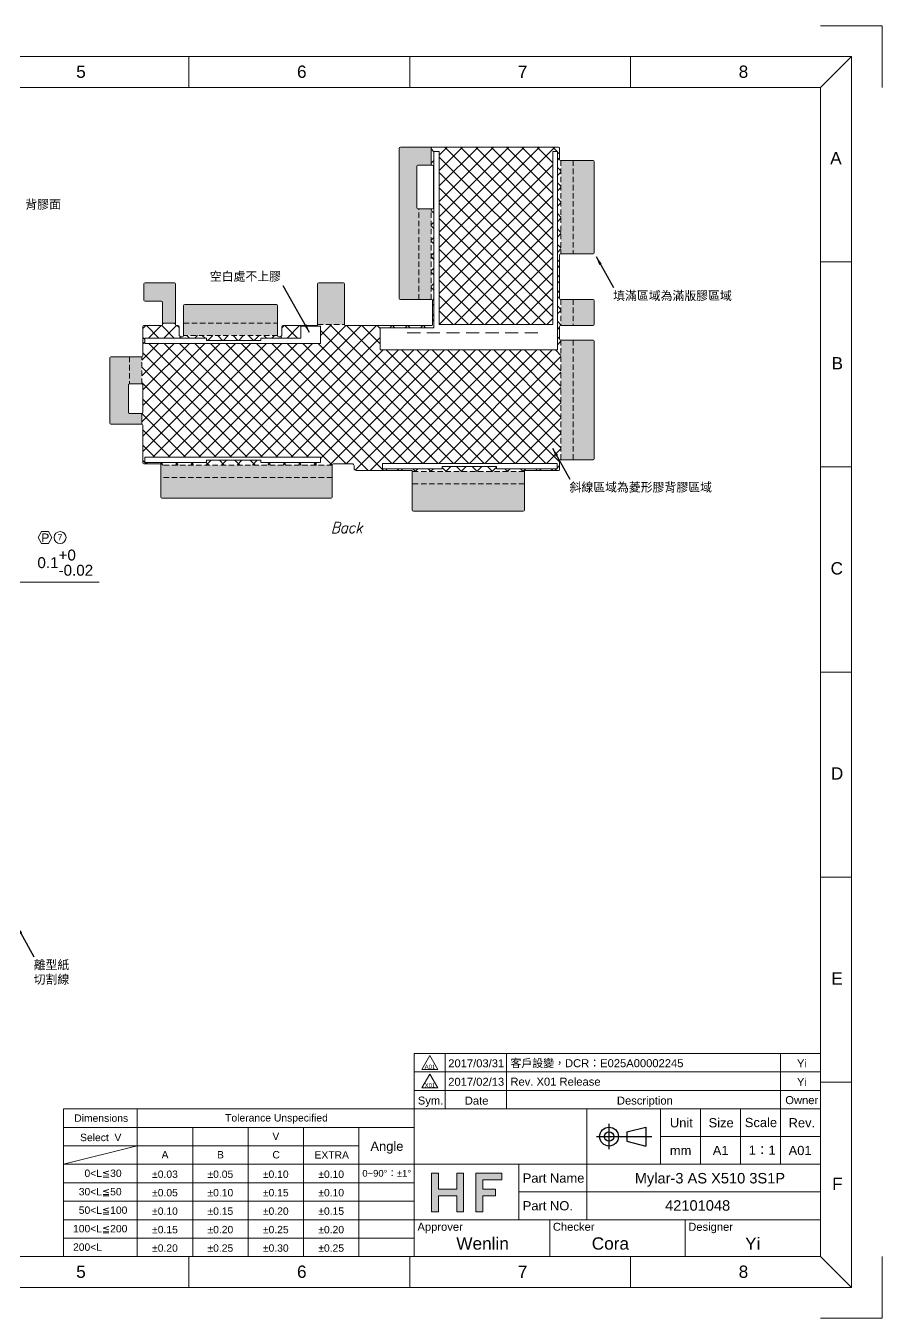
# Model space of a CAD drawing. Header units: inches. Extents: x 2178 to 3018, y 194 to 788.
# Drawn here: x 2625 to 3018, y 194 to 788 of the extents above; entities that cross this region are included whole.
import ezdxf
from ezdxf.enums import TextEntityAlignment as Align

# ---------------------------------------------------------------- set-up
doc = ezdxf.new("R2010")
doc.units = ezdxf.units.IN
doc.header["$LTSCALE"] = 5
doc.header["$MEASUREMENT"] = 0
doc.linetypes.add('ACAD_ISO03W100', pattern=[30, 12, -18])
doc.linetypes.add('DASH2', pattern=[0.75, 0.5, -0.25])
doc.layers.get('0').update_dxf_attribs({"lineweight": 0})
doc.layers.get('Defpoints').update_dxf_attribs({"lineweight": 0})
for name, color, linetype, lineweight in [('1', 7, 'Continuous', 0), ('6.FRAME', 7, 'Continuous', 0), ('DIM', 1, 'Continuous', 0)]:
    doc.layers.add(name, color=color, linetype=linetype, lineweight=lineweight)
doc.styles.add('Arial Narrow', font='ARIALN.TTF')
doc.styles.add('CONVERTER_11', font='txt.shx', dxfattribs={"width": 0.9, "oblique": 15})
doc.styles.get("Standard").update_dxf_attribs({"font": 'ARIALUNI.TTF', "height": 5})
doc.dimstyles.get("Standard").update_dxf_attribs({"dimtxt": 0.18, "dimasz": 0.18, "dimexe": 0.18, "dimexo": 0.0625, "dimgap": 0.09, "dimtad": 0, "dimtih": 1, "dimtoh": 1, "dimdec": 4, "dimzin": 0, "dimdsep": 46, "dimtxsty": 'Standard', "dimcen": 0.09, "dimadec": 0, "dimazin": 0, "dimtfac": 1, "dimtdec": 4, "dimtofl": 0, "dimtmove": 0, "dimatfit": 3, "dimfxl": 0, "dimtolj": 1, "dimtzin": 0, "dimarcsym": 0})
doc.dimstyles.new('複本 Standard', dxfattribs={"dimtxt": 4, "dimasz": 3.5, "dimexe": 2, "dimexo": 2, "dimgap": 1, "dimtad": 1, "dimdec": 1, "dimzin": 0, "dimdsep": 46, "dimtxsty": 'Standard', "dimcen": 0.09, "dimadec": 0, "dimazin": 0, "dimtfac": 1, "dimtdec": 1, "dimtix": 1, "dimtofl": 0, "dimtmove": 1, "dimatfit": 3, "dimfxl": 0, "dimtolj": 1, "dimtzin": 0, "dimarcsym": 0})

# ---------------------------------------------------------------- blocks, each defined once
blk = doc.blocks.new('*D424')
at = {"layer": 'Defpoints', "color": 0}
for p in [(2614.41, 563.48), (2614.51, 563.48), (2614.51, 532.48)]:
    blk.add_point(p, dxfattribs=at)
at = {"layer": 'DIM', "color": 1}
for p, q in [((2614.41, 560.48), (2614.41, 529.48)), ((2614.51, 560.48), (2614.51, 529.48)), ((2609.41, 532.48), (2604.41, 532.48)), ((2614.41, 532.48), (2614.51, 532.48)), ((2614.51, 532.48), (2658.33, 532.48)), ((2619.51, 532.48), (2624.51, 532.48))]:
    blk.add_line(p, q, dxfattribs=at)
for points in [[(2609.41, 531.64), (2609.41, 533.31), (2614.41, 532.48)], [(2619.51, 533.31), (2619.51, 531.64), (2614.51, 532.48)]]:
    blk.add_solid(points, dxfattribs=at)
at = {"layer": 'DIM', "color": 7, "insert": (2642.84, 541.46), "char_height": 5, "attachment_point": 5}
blk.add_mtext('\\A1;0.1\\S+0^ -0.02;', dxfattribs=at)
blk = doc.blocks.new('ITEM')
at = {"layer": '6.FRAME', "lineweight": 15}
blk.add_circle((0, 0), 2.34, dxfattribs=at)
at = {"layer": '6.FRAME', "lineweight": 15, "style": 'Arial Narrow'}
blk.add_attdef('99', text='', height=2.17, dxfattribs=at).set_placement((0.07, -1.07), align=Align.CENTER)

msp = doc.modelspace()

# ---------------------------------------------------------------- hatches: boundary and pattern name
h = msp.add_hatch(color=1)
h.paths.add_polyline_path([(2811.163, 260.904), (2811.163, 243.084), (2814.275, 243.084), (2814.275, 250.439), (2822.76, 250.439), (2822.76, 243.084), (2825.872, 243.084), (2825.872, 260.904), (2822.76, 260.904), (2822.76, 253.55), (2814.275, 253.55), (2814.275, 260.904)])
h.paths.add_polyline_path([(2843.409, 260.904), (2843.409, 257.793), (2834.64, 257.793), (2834.64, 253.55), (2840.58, 253.55), (2840.58, 250.439), (2834.64, 250.439), (2834.64, 243.084), (2831.529, 243.084), (2831.529, 260.904)])
at = {"layer": 'DIM'}
h = msp.add_hatch(color=256, dxfattribs=at)
h.paths.add_polyline_path([(2693.502, 651.558), (2693.502, 669.578, 0.4142136), (2693.002, 670.078), (2679.502, 670.078, 0.4142136), (2679.002, 669.578), (2679.002, 662.078, 0.4142136), (2679.502, 661.578), (2687.002, 661.578, -0.4142136), (2687.502, 661.078), (2687.502, 651.558)])
edge = h.paths.add_edge_path()
edge.add_line((2672.332, 623.588), (2672.332, 636.088))
edge.add_line((2672.332, 636.088), (2663.832, 636.088))
edge.add_arc((2663.832, 635.588), 0.5, 90, 180)
edge.add_line((2663.332, 635.588), (2663.332, 605.588))
edge.add_arc((2663.832, 605.588), 0.5, 180, 270)
edge.add_line((2663.832, 605.088), (2677.782, 605.088))
edge.add_line((2677.782, 605.088), (2678.002, 605.088))
edge.add_line((2678.002, 605.088), (2678.002, 610.088))
edge.add_line((2678.002, 610.088), (2672.332, 610.088))
edge.add_spline(control_points=[(2672.332, 610.088), (2672.321, 610.088), (2672.303, 610.088), (2672.275, 610.089), (2672.248, 610.089), (2672.22, 610.092), (2672.192, 610.096), (2672.165, 610.104), (2672.138, 610.115), (2672.121, 610.125), (2672.112, 610.13)], knot_values=[0, 0, 0, 0, 0.0317502, 0.0559092, 0.0845972, 0.1119443, 0.1399558, 0.1685554, 0.1974177, 0.2274601, 0.2274601, 0.2274601, 0.2274601], degree=3, periodic=0)
edge.add_arc((2672.312, 610.588), 0.5, 180, 246.421845, ccw=False)
edge.add_line((2671.812, 610.588), (2671.812, 623.088))
edge.add_arc((2672.312, 623.088), 0.5, 113.578155, 180, ccw=False)
edge.add_spline(control_points=[(2672.112, 623.547), (2672.121, 623.552), (2672.138, 623.562), (2672.165, 623.573), (2672.192, 623.581), (2672.22, 623.585), (2672.248, 623.587), (2672.275, 623.588), (2672.303, 623.588), (2672.321, 623.588), (2672.332, 623.588)], knot_values=[0, 0, 0, 0, 0.0300325, 0.0588414, 0.0875165, 0.1155952, 0.1429448, 0.1715952, 0.1957372, 0.2274599, 0.2274599, 0.2274599, 0.2274599], degree=3, periodic=0)
h.paths.add_polyline_path([(2765.502, 580.619), (2765.502, 586.288), (2686.702, 586.288), (2686.702, 580.619)])
h.paths.add_polyline_path([(2765.502, 571.578), (2765.502, 580.619), (2686.702, 580.619), (2686.702, 571.578, 0.4142136), (2687.202, 571.078), (2765.002, 571.078, 0.4142136)])
h.paths.add_polyline_path([(2853.802, 577.619), (2853.802, 583.288), (2802.302, 583.288), (2802.302, 577.619)])
h.paths.add_polyline_path([(2853.802, 565.578), (2853.802, 577.619), (2802.302, 577.619), (2802.302, 565.578, 0.4142136), (2802.802, 565.078), (2853.302, 565.078, 0.4142136)])
h.paths.add_polyline_path([(2885.832, 589.288), (2885.832, 643.288, 0.4142136), (2885.332, 643.788), (2876.272, 643.788), (2876.272, 588.788), (2885.332, 588.788, 0.4142136)])
h.paths.add_polyline_path([(2876.272, 588.788), (2876.272, 643.788), (2870.602, 643.788), (2870.602, 588.788)])
h.paths.add_polyline_path([(2885.832, 650.957), (2885.832, 661.957, 0.4142136), (2885.332, 662.457), (2876.272, 662.457), (2876.272, 650.457), (2885.332, 650.457, 0.4142136)])
h.paths.add_polyline_path([(2876.272, 650.457), (2876.272, 662.457), (2870.602, 662.457), (2870.602, 650.457)])
h.paths.add_polyline_path([(2885.832, 683.834), (2885.832, 725.834, 0.4142136), (2885.332, 726.334), (2876.272, 726.334), (2876.272, 683.334), (2885.332, 683.334, 0.4142136)])
h.paths.add_polyline_path([(2876.272, 683.334), (2876.272, 726.334), (2870.602, 726.334), (2870.602, 683.334)])
h.paths.add_polyline_path([(2811.002, 724.088), (2811.002, 732.388), (2796.832, 732.388, 0.4142136), (2796.332, 731.888), (2796.332, 662.888, 0.4142136), (2796.832, 662.388), (2805.332, 662.388), (2805.332, 704.088), (2804.852, 704.088, -0.4142136), (2804.352, 704.588), (2804.352, 723.588, -0.4142136), (2804.852, 724.088)])
h.paths.add_polyline_path([(2771.102, 650.888), (2771.102, 669.578, 0.4142136), (2770.602, 670.078), (2759.302, 670.078, 0.4142136), (2758.802, 669.578), (2758.802, 650.888)])
h.paths.add_polyline_path([(2740.402, 651.558), (2740.402, 659.578, 0.4142136), (2739.902, 660.078), (2697.702, 660.078, 0.4142136), (2697.202, 659.578), (2697.202, 651.558)])
h.paths.add_polyline_path([(2740.402, 645.888), (2740.402, 651.558), (2697.202, 651.558), (2697.202, 645.888)])
h.paths.add_polyline_path([(2678.002, 623.588), (2678.002, 636.088), (2672.332, 636.088), (2672.332, 623.588)], flags=16)
h.paths.add_polyline_path([(2811.002, 662.388), (2811.002, 704.088), (2805.332, 704.088), (2805.332, 662.388)], flags=16)
h = msp.add_hatch(dxfattribs=at)
h.set_pattern_fill('ANSI37', color=256, scale=40, style=0)
h.paths.add_polyline_path([(2870.602, 588.788), (2870.602, 643.788), (2870.502, 643.788, -0.4142136), (2870.002, 644.288), (2870.002, 649.957, -0.4142136), (2870.502, 650.457), (2870.602, 650.457), (2870.602, 662.457), (2870.502, 662.457, -0.4142136), (2870.002, 662.957), (2870.002, 682.834, -0.4142136), (2870.502, 683.334), (2870.602, 683.334), (2870.602, 726.334), (2870.502, 726.334, -0.4142136), (2870.002, 726.834), (2870.002, 731.888, 0.4142136), (2869.502, 732.388), (2811.002, 732.388), (2811.002, 724.088), (2811.552, 724.088, -0.4142136), (2812.052, 723.588), (2812.052, 704.588, -0.4142136), (2811.552, 704.088), (2811.002, 704.088), (2811.002, 662.388), (2811.102, 662.388, -0.4142136), (2811.602, 661.888), (2811.602, 650.888, -0.4142136), (2811.102, 650.388), (2771.602, 650.388, -0.4142136), (2771.102, 650.888), (2758.802, 650.888, -0.4142136), (2758.302, 650.388), (2742.902, 650.388, 0.4142136), (2742.402, 649.888), (2742.402, 646.288, -0.4142136), (2741.402, 645.288), (2740.902, 645.288, -0.4142136), (2740.402, 645.788), (2740.402, 645.888), (2697.202, 645.888), (2697.202, 645.788, -0.4142136), (2696.702, 645.288), (2696.102, 645.288, -0.4142136), (2695.102, 646.288), (2695.102, 649.888, 0.4142136), (2694.602, 650.388), (2694.002, 650.388, -0.4142136), (2693.502, 650.888), (2693.502, 651.108), (2693.502, 651.558), (2687.502, 651.558), (2687.502, 650.888, -0.4142136), (2687.002, 650.388), (2679.002, 650.388, 0.4142136), (2678.502, 649.888), (2678.502, 636.588, -0.4142136), (2678.002, 636.088), (2678.002, 623.588, -0.4142136), (2678.502, 623.088), (2678.502, 610.588, -0.4142136), (2678.002, 610.088), (2678.002, 605.088, -0.4142136), (2678.502, 604.588), (2678.502, 587.388, 0.4142136), (2679.002, 586.888), (2686.202, 586.888, -0.4142136), (2686.702, 586.388), (2686.702, 586.288), (2765.502, 586.288), (2765.502, 586.388, -0.4142136), (2766.002, 586.888), (2774.552, 586.888, -0.4142136), (2775.552, 585.888), (2775.552, 584.888, 0.4142136), (2776.552, 583.888), (2801.802, 583.888, -0.4142136), (2802.302, 583.388), (2802.302, 583.288), (2853.802, 583.288), (2853.802, 583.388, -0.4142136), (2854.302, 583.888), (2869.502, 583.888, 0.4142136), (2870.002, 584.388), (2870.002, 588.288, -0.4142136), (2870.502, 588.788)])
h.paths.add_polyline_path([(2679.402, 644.638), (2707.677, 644.638), (2707.677, 643.638), (2732.677, 643.638), (2732.677, 644.638), (2751.002, 644.638), (2751.002, 650.188), (2760.102, 650.188), (2760.102, 642.188), (2679.402, 642.188)], flags=16)
h.paths.add_polyline_path([(2787.502, 639.238), (2787.502, 649.388), (2812.252, 649.388), (2812.252, 730.388), (2814.702, 730.388), (2814.702, 650.888), (2866.902, 650.888), (2866.902, 730.388), (2869.002, 730.388), (2869.002, 639.238)], flags=16)
h.paths.add_polyline_path([(2679.402, 589.988), (2760.102, 589.988), (2760.102, 587.538), (2732.677, 587.538), (2732.677, 588.538), (2707.677, 588.538), (2707.677, 587.538), (2679.402, 587.538)], flags=16)
h.paths.add_polyline_path([(2788.602, 584.588), (2788.602, 587.038), (2868.852, 587.038), (2868.852, 584.588), (2841.002, 584.588), (2841.002, 585.588), (2816.002, 585.588), (2816.002, 584.588)], flags=16)

# ---------------------------------------------------------------- linework, layer by layer
for p, q in [((2192.246, 774.053), (3004.046, 774.053)), ((2699.621, 774.053), (2699.621, 759.91)), ((2801.096, 774.053), (2801.096, 759.91)), ((2902.571, 774.053), (2902.571, 759.91)), ((3004.046, 774.053), (2989.903, 759.91)), ((3004.046, 208.339), (3004.046, 774.053)), ((2206.388, 759.91), (2989.903, 759.91)), ((2989.903, 222.482), (2989.903, 759.91)), ((2989.903, 679.749), (3004.046, 679.749)), ((2758.802, 650.888), (2758.802, 669.578)), ((2771.102, 650.888), (2771.102, 669.578)), ((2678.002, 623.588), (2672.332, 623.588)), ((2989.903, 585.472), (3004.046, 585.472)), ((2989.903, 491.196), (3004.046, 491.196)), ((3004.046, 396.92), (2989.903, 396.92)), ((2989.903, 315.825), (2803.217, 315.825)), ((2803.217, 290.368), (2803.217, 315.825)), ((2817.36, 290.368), (2817.36, 315.825)), ((2845.646, 290.368), (2845.646, 315.825)), ((2971.517, 290.368), (2971.517, 315.825)), ((2989.903, 307.339), (2803.217, 307.339)), ((2989.903, 298.853), (2803.217, 298.853)), ((3004.046, 302.644), (2989.903, 302.644)), ((2803.217, 290.368), (2641.988, 290.368)), ((2641.988, 222.482), (2641.988, 290.368)), ((2675.931, 222.482), (2675.931, 290.368)), ((2989.903, 290.368), (2803.217, 290.368)), ((2803.217, 264.91), (2803.217, 290.368)), ((2882.417, 264.91), (2882.417, 290.368)), ((2916.36, 264.91), (2916.36, 290.368)), ((2934.746, 264.91), (2934.746, 290.368)), ((2953.131, 264.91), (2953.131, 290.368)), ((2971.517, 264.91), (2971.517, 290.368)), ((2803.217, 281.882), (2641.988, 281.882)), ((2701.388, 222.482), (2701.388, 281.882)), ((2726.846, 222.482), (2726.846, 281.882)), ((2752.303, 222.482), (2752.303, 281.882)), ((2777.76, 222.482), (2777.76, 281.882)), ((2777.76, 273.396), (2641.988, 273.396)), ((2675.931, 273.396), (2641.988, 264.91)), ((2989.903, 277.639), (2916.36, 277.639)), ((2803.217, 264.91), (2641.988, 264.91)), ((2989.903, 264.91), (2803.217, 264.91)), ((2803.217, 264.91), (2803.217, 239.453)), ((2851.303, 239.453), (2851.303, 264.91)), ((2882.417, 239.453), (2882.417, 264.91)), ((2803.217, 256.425), (2641.988, 256.425)), ((2989.903, 252.182), (2851.303, 252.182)), ((2803.217, 247.939), (2641.988, 247.939)), ((2803.217, 239.453), (2641.988, 239.453)), ((2803.217, 222.482), (2803.217, 239.453)), ((2989.903, 239.453), (2803.217, 239.453)), ((2865.446, 222.482), (2865.446, 239.453)), ((2927.674, 222.482), (2927.674, 239.453)), ((2803.217, 230.968), (2641.988, 230.968)), ((2989.903, 222.482), (2206.388, 222.482)), ((2699.621, 222.482), (2699.621, 208.339)), ((2801.096, 222.482), (2801.096, 208.339)), ((2902.571, 222.482), (2902.571, 208.339)), ((3004.046, 208.339), (2989.903, 222.482)), ((3004.046, 208.339), (2192.246, 208.339))]:
    msp.add_line(p, q)
at = {"color": 7, "linetype": 'Continuous'}
for p, q in [((2796.332, 662.888), (2796.332, 731.888)), ((2869.502, 732.388), (2796.832, 732.388)), ((2870.002, 726.834), (2870.002, 731.888)), ((2885.332, 726.334), (2870.502, 726.334)), ((2885.832, 683.834), (2885.832, 725.834)), ((2804.352, 704.588), (2804.352, 723.588)), ((2804.852, 724.088), (2811.552, 724.088)), ((2812.052, 723.588), (2812.052, 704.588)), ((2811.552, 704.088), (2804.852, 704.088)), ((2885.332, 683.334), (2870.502, 683.334)), ((2870.002, 682.834), (2870.002, 662.957)), ((2679.002, 662.078), (2679.002, 669.578)), ((2679.502, 670.078), (2693.002, 670.078)), ((2693.502, 651.108), (2693.502, 669.578)), ((2770.602, 670.078), (2759.302, 670.078)), ((2687.002, 661.578), (2679.502, 661.578)), ((2687.502, 650.888), (2687.502, 661.078)), ((2697.202, 645.788), (2697.202, 659.578)), ((2739.902, 660.078), (2697.702, 660.078)), ((2740.402, 659.578), (2740.402, 645.888)), ((2796.832, 662.388), (2811.002, 662.388)), ((2811.002, 662.388), (2811.102, 662.388)), ((2811.602, 650.888), (2811.602, 661.888)), ((2870.502, 662.457), (2870.602, 662.457)), ((2870.602, 662.457), (2885.332, 662.457)), ((2885.832, 661.957), (2885.832, 650.957)), ((2678.502, 636.588), (2678.502, 649.888)), ((2687.002, 650.388), (2679.002, 650.388)), ((2693.502, 650.888), (2693.502, 651.108)), ((2694.002, 650.388), (2694.602, 650.388)), ((2695.102, 649.888), (2695.102, 646.288)), ((2742.402, 649.888), (2742.402, 646.288)), ((2742.902, 650.388), (2758.302, 650.388)), ((2771.602, 650.388), (2811.102, 650.388)), ((2870.002, 644.288), (2870.002, 649.957)), ((2885.332, 650.457), (2870.502, 650.457)), ((2696.102, 645.288), (2696.702, 645.288)), ((2740.402, 645.888), (2740.402, 645.788)), ((2740.902, 645.288), (2741.402, 645.288)), ((2870.502, 643.788), (2885.332, 643.788)), ((2885.832, 643.288), (2885.832, 589.288)), ((2663.332, 605.588), (2663.332, 635.588)), ((2678.002, 636.088), (2663.832, 636.088)), ((2671.812, 610.588), (2671.812, 623.088)), ((2678.502, 623.088), (2678.502, 610.588)), ((2678.002, 610.088), (2672.332, 610.088)), ((2663.832, 605.088), (2677.782, 605.088)), ((2678.002, 605.088), (2677.782, 605.088)), ((2678.502, 587.388), (2678.502, 604.588)), ((2870.002, 584.388), (2870.002, 588.288)), ((2870.502, 588.788), (2885.332, 588.788)), ((2679.002, 586.888), (2686.202, 586.888)), ((2686.702, 586.388), (2686.702, 571.578)), ((2765.502, 586.388), (2765.502, 571.578)), ((2766.002, 586.888), (2774.552, 586.888)), ((2775.552, 585.888), (2775.552, 584.888)), ((2776.552, 583.888), (2801.802, 583.888)), ((2802.302, 583.388), (2802.302, 565.578)), ((2853.802, 565.578), (2853.802, 583.388)), ((2854.302, 583.888), (2869.502, 583.888)), ((2765.002, 571.078), (2687.202, 571.078)), ((2802.802, 565.078), (2853.302, 565.078))]:
    msp.add_line(p, q, dxfattribs=at)
at = {"color": 124}
for p, q in [((2811.002, 724.088), (2811.002, 732.388)), ((2806.002, 647.123), (2800.002, 647.123)), ((2806.002, 647.123), (2800.002, 647.123)), ((2815.002, 647.123), (2809.002, 647.123)), ((2815.002, 647.123), (2809.002, 647.123)), ((2824.002, 647.123), (2818.002, 647.123)), ((2824.002, 647.123), (2818.002, 647.123)), ((2833.002, 647.123), (2827.002, 647.123)), ((2833.002, 647.123), (2827.002, 647.123)), ((2842.002, 647.123), (2836.002, 647.123)), ((2842.002, 647.123), (2836.002, 647.123)), ((2851.002, 647.123), (2845.002, 647.123)), ((2851.002, 647.123), (2845.002, 647.123)), ((2860.002, 647.123), (2854.002, 647.123)), ((2860.002, 647.123), (2854.002, 647.123)), ((2678.002, 610.088), (2678.002, 605.088))]:
    msp.add_line(p, q, dxfattribs=at)
at = {"color": 124, "linetype": 'Continuous'}
for p, q in [((2812.252, 649.388), (2812.252, 730.388)), ((2812.252, 730.388), (2814.702, 730.388)), ((2814.702, 730.388), (2814.702, 650.888)), ((2866.902, 650.888), (2866.902, 730.388)), ((2866.902, 730.388), (2869.002, 730.388)), ((2869.002, 730.388), (2869.002, 639.238)), ((2751.002, 644.638), (2751.002, 650.188)), ((2751.002, 650.188), (2760.102, 650.188)), ((2760.102, 650.188), (2760.102, 642.188)), ((2787.502, 649.388), (2812.252, 649.388)), ((2787.502, 639.238), (2787.502, 649.388)), ((2814.702, 650.888), (2866.902, 650.888)), ((2679.402, 644.638), (2707.677, 644.638)), ((2679.402, 642.188), (2679.402, 644.638)), ((2760.102, 642.188), (2679.402, 642.188)), ((2707.677, 644.638), (2707.677, 643.638)), ((2707.677, 643.638), (2732.677, 643.638)), ((2732.677, 644.638), (2751.002, 644.638)), ((2732.677, 643.638), (2732.677, 644.638)), ((2869.002, 639.238), (2787.502, 639.238)), ((2679.402, 587.538), (2679.402, 589.988)), ((2679.402, 589.988), (2760.102, 589.988)), ((2707.677, 588.538), (2707.677, 587.538)), ((2732.677, 588.538), (2707.677, 588.538)), ((2732.677, 587.538), (2732.677, 588.538)), ((2760.102, 589.988), (2760.102, 587.538)), ((2707.677, 587.538), (2679.402, 587.538)), ((2760.102, 587.538), (2732.677, 587.538)), ((2788.602, 587.038), (2868.852, 587.038)), ((2788.602, 584.588), (2788.602, 587.038)), ((2816.002, 584.588), (2788.602, 584.588)), ((2841.002, 585.588), (2816.002, 585.588)), ((2816.002, 585.588), (2816.002, 584.588)), ((2841.002, 584.588), (2841.002, 585.588)), ((2868.852, 584.588), (2841.002, 584.588)), ((2868.852, 587.038), (2868.852, 584.588))]:
    msp.add_line(p, q, dxfattribs=at)
at = {"color": 124, "linetype": 'DASH2'}
for p, q in [((2870.602, 726.334), (2870.602, 683.334)), ((2876.272, 726.334), (2876.272, 683.334)), ((2805.332, 662.388), (2805.332, 704.088)), ((2811.002, 662.388), (2811.002, 704.088)), ((2870.602, 662.457), (2870.602, 650.457)), ((2876.272, 662.457), (2876.272, 650.457)), ((2697.202, 651.558), (2740.402, 651.558)), ((2758.802, 650.888), (2771.102, 650.888)), ((2740.402, 645.888), (2697.202, 645.888)), ((2740.402, 645.888), (2697.202, 645.888)), ((2870.602, 643.788), (2870.602, 588.788)), ((2876.272, 643.788), (2876.272, 588.788)), ((2672.332, 636.088), (2672.332, 623.588)), ((2678.002, 623.588), (2678.002, 636.088)), ((2765.502, 586.288), (2686.702, 586.288)), ((2853.802, 583.288), (2802.302, 583.288)), ((2765.502, 580.619), (2686.702, 580.619)), ((2853.802, 577.619), (2802.302, 577.619))]:
    msp.add_line(p, q, dxfattribs=at)
at = {"color": 124, "linetype": 'ByBlock'}
msp.add_line((2687.502, 651.558), (2693.502, 651.558), dxfattribs=at)
at = {"color": 0, "linetype": 'ACAD_ISO03W100', "lineweight": -3}
for p, q in [((2892.694, 271.837), (2892.694, 283.441)), ((2886.892, 277.639), (2912.412, 277.639))]:
    msp.add_line(p, q, dxfattribs=at)
at = {"color": 0, "lineweight": -3}
for p, q in [((2900.857, 279.806), (2909.525, 281.973)), ((2900.857, 279.806), (2900.857, 275.472)), ((2909.525, 281.973), (2909.525, 273.305)), ((2892.694, 274.154), (2892.694, 274.154)), ((2892.694, 274.154), (2892.694, 274.154)), ((2900.857, 275.472), (2909.525, 273.305))]:
    msp.add_line(p, q, dxfattribs=at)
for points in [[(2636.668, 553.011), (2635.086, 555.75), (2631.923, 555.75), (2630.341, 553.011), (2631.923, 550.271), (2635.086, 550.271)], [(2806.616, 308.5), (2813.971, 308.5), (2810.293, 314.869)], [(2806.616, 300.015), (2813.971, 300.015), (2810.293, 306.384)]]:
    msp.add_lwpolyline(points, close=True)
at = {"color": 1}
for points in [[(2811.163, 260.904), (2811.163, 243.084), (2814.275, 243.084), (2814.275, 250.439), (2822.76, 250.439), (2822.76, 243.084), (2825.872, 243.084), (2825.872, 260.904), (2822.76, 260.904), (2822.76, 253.55), (2814.275, 253.55), (2814.275, 260.904)], [(2843.409, 260.904), (2843.409, 257.793), (2834.64, 257.793), (2834.64, 253.55), (2840.58, 253.55), (2840.58, 250.439), (2834.64, 250.439), (2834.64, 243.084), (2831.529, 243.084), (2831.529, 260.904)]]:
    msp.add_lwpolyline(points, close=True, dxfattribs=at)
at = {"color": 0, "lineweight": -3}
for radius in [4.334, 2.167]:
    msp.add_circle((2892.694, 277.639), radius, dxfattribs=at)
at = {"color": 7, "linetype": 'Continuous'}
for centre, radius, start, end in [((2796.832, 731.888), 0.5, 90, 180), ((2869.502, 731.888), 0.5, 0, 90), ((2870.502, 726.834), 0.5, 180, 270), ((2885.332, 725.834), 0.5, 0, 90), ((2804.852, 723.588), 0.5, 90, 180), ((2811.552, 723.588), 0.5, 0, 90), ((2804.852, 704.588), 0.5, 180, 270), ((2811.552, 704.588), 0.5, 270, 0), ((2870.502, 682.834), 0.5, 90, 180), ((2885.332, 683.834), 0.5, 270, 0), ((2679.502, 669.578), 0.5, 90, 180), ((2693.002, 669.578), 0.5, 0, 90), ((2759.302, 669.578), 0.5, 90, 180), ((2770.602, 669.578), 0.5, 0, 90), ((2679.502, 662.078), 0.5, 180, 270), ((2687.002, 661.078), 0.5, 0, 90), ((2697.702, 659.578), 0.5, 90, 180), ((2739.902, 659.578), 0.5, 0, 90), ((2796.832, 662.888), 0.5, 180, 270), ((2811.102, 661.888), 0.5, 0, 90), ((2870.502, 662.957), 0.5, 180, 270), ((2885.332, 661.957), 0.5, 0, 90), ((2679.002, 649.888), 0.5, 90, 180), ((2687.002, 650.888), 0.5, 270, 0), ((2694.002, 650.888), 0.5, 180, 270), ((2694.602, 649.888), 0.5, 0, 90), ((2742.902, 649.888), 0.5, 90, 180), ((2758.302, 650.888), 0.5, 270, 0), ((2771.602, 650.888), 0.5, 180, 270), ((2811.102, 650.888), 0.5, 270, 0), ((2870.502, 649.957), 0.5, 90, 180), ((2885.332, 650.957), 0.5, 270, 0), ((2696.102, 646.288), 1, 180, 270), ((2696.702, 645.788), 0.5, 270, 0), ((2740.902, 645.788), 0.5, 180, 270), ((2741.402, 646.288), 1, 270, 0), ((2870.502, 644.288), 0.5, 180, 270), ((2885.332, 643.288), 0.5, 0, 90), ((2663.832, 635.588), 0.5, 90, 180), ((2678.002, 636.588), 0.5, 270, 0), ((2672.312, 623.088), 0.5, 113.578155, 180), ((2678.002, 623.088), 0.5, 0, 90), ((2672.312, 610.588), 0.5, 180, 246.421845), ((2678.002, 610.588), 0.5, 270, 0), ((2663.832, 605.588), 0.5, 180, 270), ((2678.002, 604.588), 0.5, 0, 90), ((2870.502, 588.288), 0.5, 90, 180), ((2885.332, 589.288), 0.5, 270, 0), ((2679.002, 587.388), 0.5, 180, 270), ((2686.202, 586.388), 0.5, 0, 90), ((2766.002, 586.388), 0.5, 90, 180), ((2774.552, 585.888), 1, 0, 90), ((2776.552, 584.888), 1, 180, 270), ((2801.802, 583.388), 0.5, 0, 90), ((2854.302, 583.388), 0.5, 90, 180), ((2869.502, 584.388), 0.5, 270, 0), ((2687.202, 571.578), 0.5, 180, 270), ((2765.002, 571.578), 0.5, 270, 0), ((2802.802, 565.578), 0.5, 180, 270), ((2853.302, 565.578), 0.5, 270, 0)]:
    msp.add_arc(centre, radius, start, end, dxfattribs=at)
for points in [[(2672.332, 623.588), (2672.3, 623.588), (2672.276, 623.588), (2672.248, 623.587), (2672.22, 623.585), (2672.193, 623.58), (2672.165, 623.572), (2672.138, 623.561), (2672.112, 623.547)], [(2672.112, 610.13), (2672.138, 610.116), (2672.165, 610.105), (2672.193, 610.097), (2672.22, 610.092), (2672.247, 610.09), (2672.276, 610.089), (2672.3, 610.088), (2672.332, 610.088)]]:
    msp.add_spline(points, degree=3, dxfattribs=at)
at = {"layer": 'Defpoints'}
for p, q in [((3018.188, 788.196), (2989.903, 788.196)), ((3018.188, 788.196), (3018.188, 759.91)), ((3018.188, 194.196), (3018.188, 222.482)), ((3018.188, 194.196), (2989.903, 194.196))]:
    msp.add_line(p, q, dxfattribs=at)

# ---------------------------------------------------------------- block references
ref = msp.add_blockref('ITEM', (2640.425, 553.011), dxfattribs=dict(xscale=1.171284721668329, yscale=1.171284721667133, zscale=1.171284721667231))
ref.add_attrib('99', '7', dxfattribs={"layer": '6.FRAME', "lineweight": 15, "height": 2.806}).set_placement((2640.405, 551.676), align=Align.CENTER)

# ---------------------------------------------------------------- texts
at = {"color": 0}
msp.add_text('P', height=3.963, dxfattribs=at).set_placement((2631.81, 550.903))
at = {"attachment_point": 1}
for s, insert, char_height, width in [('{5}', (2647.846, 769.957), 5.6571, 5.1102), ('{6}', (2749.321, 769.957), 5.6571, 5.1102), ('{7}', (2850.796, 769.957), 5.6571, 5.1102), ('{8}', (2952.271, 769.957), 5.6571, 5.1102), ('{A}', (2994.304, 730.226), 5.6571, 5.1102), ('{B}', (2994.931, 635.95), 5.6571, 5.1102), ('{C}', (2994.5, 541.673), 5.6571, 5.1102), ('{D}', (2994.626, 447.397), 5.6571, 5.1102), ('{E}', (2994.849, 353.175), 5.6571, 5.1102), ('{A01}', (2807.949, 310.7), 1.98, 118.48846), ('{2017/03/31}', (2818.8, 313.168), 3.67714, 118.48846), ('{客戶設變，DCR：E025A00002245}', (2847.389, 313.22), 3.67714, 118.48846), ('{Yi}', (2979.047, 313.094), 3.6771, 118.48846), ('{2017/02/13}', (2818.8, 304.683), 3.67714, 118.48846), ('{Rev. X01 Release}', (2847.389, 304.734), 3.67714, 118.48846), ('{Yi}', (2979.047, 304.608), 3.6771, 118.48846), ('{X01}', (2807.949, 302.214), 1.98, 118.48846), ('{Sym.}', (2804.837, 296.046), 3.6771, 118.48846), ('{Date}', (2826.423, 295.994), 3.6771, 118.48846), ('{Description}', (2896.311, 296.049), 3.67714, 118.48846), ('{Owner}', (2973.674, 296.255), 3.6771, 118.48846), ('{Dimensions}', (2646.956, 287.834), 3.39429, 22.90589), ('{Tolerance Unspecified}', (2716.295, 287.977), 3.39429, 51.01028), ('{Unit}', (2920.648, 286.12), 4.2429, 118.48846), ('{Size}', (2938.435, 286.12), 4.2429, 118.48846), ('{Scale}', (2955.09, 286.253), 4.2429, 118.48846), ('{Rev.}', (2975.206, 286.12), 4.2429, 118.48846), ('{V}', (2738.003, 279.493), 3.3943, 22.90589), ('{Select  V}', (2649.632, 278.946), 3.39429, 22.90589), ('{Angle}', (2783.055, 275.336), 4.2429, 118.48846), ('{A1}', (2940.351, 273.392), 4.2429, 118.48846), ('{1：1}', (2956.887, 273.525), 4.2429, 118.48846), ('{A01}', (2975.206, 273.392), 4.2429, 118.48846), ('{A}', (2687.089, 271.008), 3.3943, 22.90589), ('{B}', (2712.546, 271.008), 3.3943, 22.90589), ('{C}', (2738.003, 271.008), 3.3943, 22.90589), ('{EXTRA}', (2757.365, 270.905), 3.3943, 21.92266), ('{mm}', (2920.648, 273.392), 4.2429, 118.48846), ('{    0<L≦30}', (2646.395, 262.496), 3.39429, 52.71632), ('{±0.03}', (2682.726, 262.054), 3.3943, 22.90589), ('{±0.05}', (2708.183, 262.054), 3.3943, 22.90589), ('{±0.10}', (2733.64, 262.054), 3.3943, 22.90589), ('{±0.10}', (2733.64, 262.054), 3.3943, 22.90589), ('{±0.10}', (2759.097, 262.054), 3.3943, 22.90589), ('{0~90°：±1°}', (2779.336, 262.339), 3.11143, 21.92266), ('{Part Name}', (2853.041, 260.702), 4.24286, 118.48846), ('{Mylar-3 AS X510 3S1P}', (2904.516, 260.929), 4.80857, 118.48846), ('{F}', (2995.203, 258.789), 5.6571, 5.1102), ('{  30<L≦50}', (2646.395, 254.01), 3.39429, 45.69834), ('{±0.05}', (2682.726, 253.568), 3.3943, 22.90589), ('{±0.10}', (2708.183, 253.568), 3.3943, 22.90589), ('{±0.15}', (2733.64, 253.568), 3.3943, 22.90589), ('{±0.10}', (2759.097, 253.568), 3.3943, 22.90589), ('{  50<L≦100}', (2646.395, 245.525), 3.39429, 48.68748), ('{±0.10}', (2682.726, 245.082), 3.3943, 22.90589), ('{±0.15}', (2708.183, 245.082), 3.3943, 22.90589), ('{±0.20}', (2733.64, 245.082), 3.3943, 22.90589), ('{±0.15}', (2759.097, 245.082), 3.3943, 22.90589), ('{Part NO.}', (2853.041, 247.974), 4.2429, 118.48846), ('{42101048}', (2918.477, 248.396), 4.8086, 118.48846), ('{Approver}', (2804.662, 238.03), 3.6771, 118.48846), ('{Checker}', (2866.887, 238.044), 3.6771, 118.48846), ('{Designer}', (2929.096, 238.024), 3.6771, 118.48846), ('{100<L≦200}', (2646.395, 237.039), 3.39429, 22.90589), ('{±0.15}', (2682.726, 236.596), 3.3943, 22.90589), ('{±0.20}', (2708.183, 236.596), 3.3943, 22.90589), ('{±0.25}', (2733.64, 236.596), 3.3943, 22.90589), ('{±0.20}', (2759.097, 236.596), 3.3943, 22.90589), ('{200<L}', (2646.395, 228.553), 3.3943, 22.90589), ('{±0.20}', (2682.726, 228.111), 3.3943, 22.90589), ('{±0.25}', (2708.183, 228.111), 3.3943, 22.90589), ('{±0.30}', (2733.64, 228.111), 3.3943, 22.90589), ('{±0.25}', (2759.097, 228.111), 3.3943, 22.90589), ('{Wenlin}', (2822.515, 231.348), 5.6571, 118.48846), ('{Cora}', (2884.744, 231.348), 5.6571, 118.48846), ('{Yi}', (2955.207, 231.265), 5.6571, 118.48846), ('{5}', (2647.846, 218.385), 5.6571, 5.1102), ('{6}', (2749.321, 218.385), 5.6571, 5.1102), ('{7}', (2850.796, 218.385), 5.6571, 5.1102), ('{8}', (2952.271, 218.385), 5.6571, 5.1102)]:
    msp.add_mtext(s, dxfattribs=dict(at, insert=insert, char_height=char_height, width=width))
at = {"lineweight": 0, "char_height": 4, "attachment_point": 1}
for s, insert, width in [('{背膠面}', (2624.498, 708.136), 52.50983), ('{空白處不上膠}', (2709.24, 675.02), 83.54366), ('{填滿區域為滿版膠區域}', (2894.572, 666.152), 83.54366), ('{斜線區域為菱形膠背膠區域}', (2874.531, 578.102), 83.54366), ('{離型紙\\P切割線}', (2628.311, 358.581), 52.50983)]:
    msp.add_mtext(s, dxfattribs=dict(at, insert=insert, width=width))
at = {"layer": '1', "color": 4, "linetype": 'Continuous', "style": 'CONVERTER_11', "oblique": 15, "width": 0.9}
msp.add_text('Back', height=5, dxfattribs=at).set_placement((2764.912, 555.078))

# ---------------------------------------------------------------- dimensions: what is measured, and where the dimension line sits
at = {"layer": 'DIM'}
dim = msp.add_linear_dim(base=(2614.507, 532.478), p1=(2614.407, 563.476), p2=(2614.507, 563.476), dimstyle='Standard', override={"dimtxt": 4, "dimasz": 5, "dimexe": 3, "dimexo": 3, "dimgap": 3, "dimtad": 3, "dimtih": 0, "dimtoh": 0, "dimdec": 2, "dimzin": 8, "dimcen": 0, "dimclrd": 1, "dimclre": 1, "dimclrt": 7, "dimtol": 1, "dimlim": 0, "dimtp": 0, "dimtm": 0.02, "dimtdec": 2, "dimtofl": 1, "dimatfit": 0, "dimtzin": 8, "dimlwd": 65535, "dimlwe": 65535}, dxfattribs=at)
dim.commit()
dim.dimension.update_dxf_attribs({"geometry": '*D424', "text_midpoint": (2642.839, 532.478), "dimtype": 160})

# ---------------------------------------------------------------- leaders
at = {"lineweight": 0}
for points in [[(2886.789, 682.109), (2894.707, 667.887)], [(2755.064, 647.244), (2742.992, 668.693)], [(2866.748, 594.059), (2874.666, 579.837)], [(2620.527, 374.537), (2628.446, 360.315)]]:
    msp.add_leader(points, dimstyle='複本 Standard', override={"dimasz": 4, "dimtih": 1, "dimtoh": 1, "dimdec": 2, "dimzin": 8, "dimclrt": 7, "dimtp": 0.1, "dimtm": 0.1}, dxfattribs=at)

doc.saveas('drawing.dxf')
